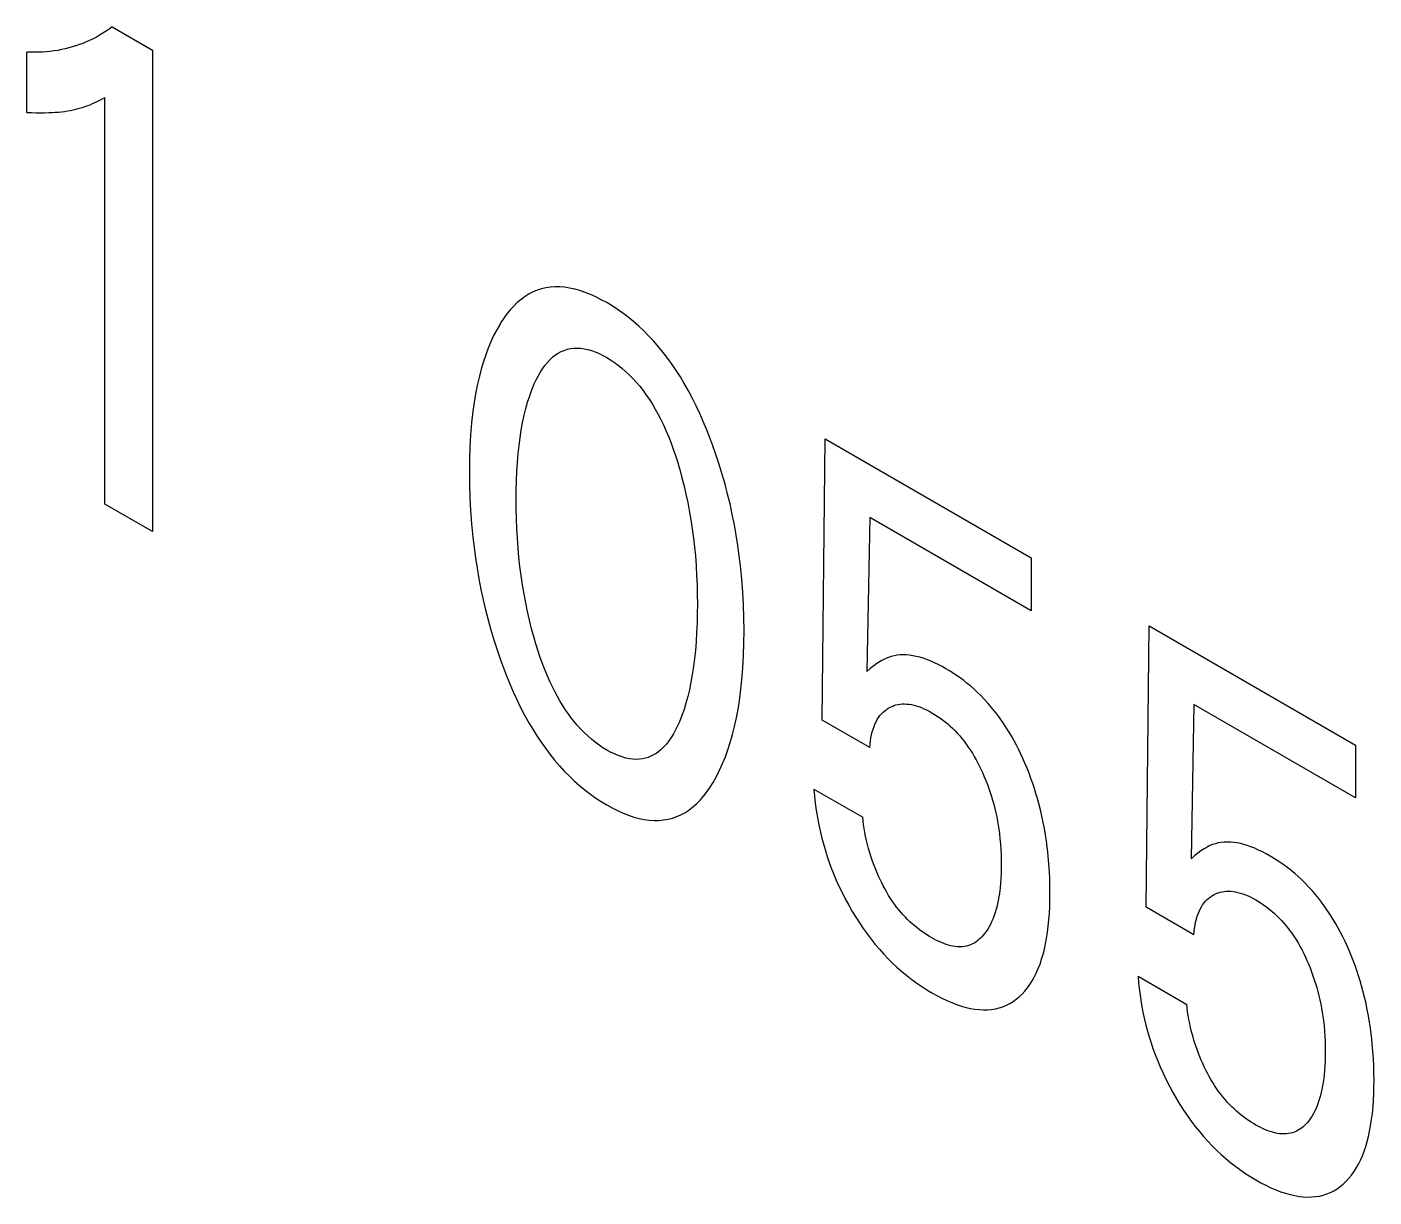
# Model space of a CAD drawing. Extents: x 0 to 420, y 0 to 297.
# Drawn here: x 162.625 to 166.49, y 136.056 to 139.411 of the extents above; entities that cross this region are included whole.
import ezdxf

# ---------------------------------------------------------------- set-up
doc = ezdxf.new("R2010")
doc.units = 0
doc.header["$LTSCALE"] = 23.1
doc.layers.add('40000_ISO', color=7, linetype='CONTINUOUS')

msp = doc.modelspace()

# ---------------------------------------------------------------- linework, layer by layer
at = {"layer": '40000_ISO', "color": 7, "linetype": 'CONTINUOUS'}
for p, q in [((162.8609, 139.4047), (162.8519, 139.3987)), ((162.8697, 139.411), (162.8609, 139.4047)), ((162.8697, 139.411), (162.9855, 139.3442)), ((162.7851, 139.364), (162.7753, 139.3603)), ((162.7949, 139.368), (162.7851, 139.364)), ((162.8048, 139.3724), (162.7949, 139.368)), ((162.8145, 139.3771), (162.8048, 139.3724)), ((162.8241, 139.3821), (162.8145, 139.3771)), ((162.8335, 139.3873), (162.8241, 139.3821)), ((162.8428, 139.3929), (162.8335, 139.3873)), ((162.8519, 139.3987), (162.8428, 139.3929)), ((162.6249, 139.1657), (162.6249, 139.3389)), ((162.6364, 139.3385), (162.6249, 139.3389)), ((162.6477, 139.3383), (162.6364, 139.3385)), ((162.6589, 139.3385), (162.6477, 139.3383)), ((162.67, 139.339), (162.6589, 139.3385)), ((162.681, 139.3398), (162.67, 139.339)), ((162.6919, 139.3409), (162.681, 139.3398)), ((162.7026, 139.3423), (162.6919, 139.3409)), ((162.7133, 139.344), (162.7026, 139.3423)), ((162.7239, 139.346), (162.7133, 139.344)), ((162.7345, 139.3483), (162.7239, 139.346)), ((162.7449, 139.3508), (162.7345, 139.3483)), ((162.7551, 139.3537), (162.7449, 139.3508)), ((162.7653, 139.3569), (162.7551, 139.3537)), ((162.7753, 139.3603), (162.7653, 139.3569)), ((162.9855, 139.3442), (162.9855, 137.964)), ((162.7417, 139.1704), (162.7495, 139.1718)), ((162.7495, 139.1718), (162.7572, 139.1733)), ((162.7572, 139.1733), (162.7648, 139.1751)), ((162.7648, 139.1751), (162.7723, 139.177)), ((162.7723, 139.177), (162.7798, 139.179)), ((162.7798, 139.179), (162.7871, 139.1813)), ((162.7871, 139.1813), (162.7936, 139.1835)), ((162.7936, 139.1835), (162.7999, 139.1858)), ((162.7999, 139.1858), (162.8062, 139.1882)), ((162.8062, 139.1882), (162.8131, 139.1911)), ((162.8131, 139.1911), (162.82, 139.1942)), ((162.82, 139.1942), (162.8267, 139.1974)), ((162.8267, 139.1974), (162.8341, 139.201)), ((162.8341, 139.201), (162.8414, 139.2048)), ((162.8414, 139.2048), (162.8487, 139.2087)), ((162.8487, 138.043), (162.8487, 139.2087)), ((162.6249, 139.1657), (162.6376, 139.1653)), ((162.6376, 139.1653), (162.6502, 139.165)), ((162.6502, 139.165), (162.6628, 139.1648)), ((162.6628, 139.1648), (162.6753, 139.1649)), ((162.6753, 139.1649), (162.6877, 139.1653)), ((162.6877, 139.1653), (162.6969, 139.1657)), ((162.6969, 139.1657), (162.706, 139.1663)), ((162.706, 139.1663), (162.715, 139.167)), ((162.715, 139.167), (162.724, 139.168)), ((162.724, 139.168), (162.7329, 139.1691)), ((162.7329, 139.1691), (162.7417, 139.1704)), ((164.0426, 138.63), (164.0316, 138.6208)), ((164.0541, 138.6383), (164.0426, 138.63)), ((164.0662, 138.6456), (164.0541, 138.6383)), ((164.0774, 138.6511), (164.0662, 138.6456)), ((164.089, 138.6559), (164.0774, 138.6511)), ((164.1011, 138.6597), (164.089, 138.6559)), ((164.1136, 138.6626), (164.1011, 138.6597)), ((164.1265, 138.6646), (164.1136, 138.6626)), ((164.1398, 138.6656), (164.1265, 138.6646)), ((164.1534, 138.6656), (164.1398, 138.6656)), ((164.1674, 138.6646), (164.1534, 138.6656)), ((164.1818, 138.6625), (164.1674, 138.6646)), ((164.1965, 138.6593), (164.1818, 138.6625)), ((164.2114, 138.6551), (164.1965, 138.6593)), ((164.2266, 138.65), (164.2114, 138.6551)), ((164.2419, 138.6439), (164.2266, 138.65)), ((164.2573, 138.6369), (164.2419, 138.6439)), ((164.2728, 138.6291), (164.2573, 138.6369)), ((164.0114, 138.5999), (164.0021, 138.5884)), ((164.0213, 138.6107), (164.0114, 138.5999)), ((164.0316, 138.6208), (164.0213, 138.6107)), ((164.2883, 138.6206), (164.2728, 138.6291)), ((164.3038, 138.6112), (164.2883, 138.6206)), ((164.3194, 138.6011), (164.3038, 138.6112)), ((164.3348, 138.5902), (164.3194, 138.6011)), ((163.9822, 138.5592), (163.9727, 138.5429)), ((163.9849, 138.5636), (163.9822, 138.5592)), ((163.9933, 138.5763), (163.9849, 138.5636)), ((164.0021, 138.5884), (163.9933, 138.5763)), ((164.3502, 138.5786), (164.3348, 138.5902)), ((164.3653, 138.5663), (164.3502, 138.5786)), ((164.3803, 138.5532), (164.3653, 138.5663)), ((164.3951, 138.5393), (164.3803, 138.5532)), ((163.9639, 138.5259), (163.9557, 138.5083)), ((163.9727, 138.5429), (163.9639, 138.5259)), ((164.4095, 138.5248), (164.3951, 138.5393)), ((164.4235, 138.5097), (164.4095, 138.5248)), ((163.9481, 138.49), (163.9411, 138.4712)), ((163.9557, 138.5083), (163.9481, 138.49)), ((164.1415, 138.4708), (164.1492, 138.4758)), ((164.1492, 138.4758), (164.1574, 138.4802)), ((164.1574, 138.4802), (164.1659, 138.4838)), ((164.1659, 138.4838), (164.1747, 138.4867)), ((164.1747, 138.4867), (164.1839, 138.4888)), ((164.1839, 138.4888), (164.1935, 138.4901)), ((164.1935, 138.4901), (164.2034, 138.4904)), ((164.2034, 138.4904), (164.2133, 138.4899)), ((164.2133, 138.4899), (164.2235, 138.4884)), ((164.2235, 138.4884), (164.234, 138.4861)), ((164.234, 138.4861), (164.2446, 138.483)), ((164.2446, 138.483), (164.2554, 138.4792)), ((164.2554, 138.4792), (164.2663, 138.4745)), ((164.4371, 138.494), (164.4235, 138.5097)), ((164.4504, 138.4776), (164.4371, 138.494)), ((164.4633, 138.4607), (164.4504, 138.4776)), ((163.9346, 138.4518), (163.9279, 138.4294)), ((163.9411, 138.4712), (163.9346, 138.4518)), ((164.1037, 138.4307), (164.1106, 138.4403)), ((164.1106, 138.4403), (164.1179, 138.4493)), ((164.1179, 138.4493), (164.1257, 138.4576)), ((164.1257, 138.4576), (164.1341, 138.4652)), ((164.1341, 138.4652), (164.1415, 138.4708)), ((164.2663, 138.4745), (164.2773, 138.4692)), ((164.2773, 138.4692), (164.2883, 138.4632)), ((164.2883, 138.4632), (164.2993, 138.4565)), ((164.2993, 138.4565), (164.3103, 138.4491)), ((164.3103, 138.4491), (164.3212, 138.4412)), ((164.3212, 138.4412), (164.332, 138.4326)), ((164.4758, 138.4434), (164.4633, 138.4607)), ((164.4879, 138.4256), (164.4758, 138.4434)), ((163.922, 138.4064), (163.9167, 138.3829)), ((163.9279, 138.4294), (163.922, 138.4064)), ((164.0805, 138.3874), (164.0857, 138.3988)), ((164.0857, 138.3988), (164.0913, 138.4099)), ((164.0913, 138.4099), (164.0973, 138.4206)), ((164.0973, 138.4206), (164.1037, 138.4307)), ((164.332, 138.4326), (164.3426, 138.4234)), ((164.3426, 138.4234), (164.353, 138.4136)), ((164.353, 138.4136), (164.3632, 138.4033)), ((164.3632, 138.4033), (164.3732, 138.3924)), ((164.4995, 138.4074), (164.4879, 138.4256)), ((164.5107, 138.389), (164.4995, 138.4074)), ((163.9167, 138.3829), (163.912, 138.3588)), ((164.0672, 138.3532), (164.0735, 138.3706)), ((164.0735, 138.3706), (164.0805, 138.3874)), ((164.3732, 138.3924), (164.3831, 138.3806)), ((164.3831, 138.3806), (164.3926, 138.3683)), ((164.3926, 138.3683), (164.4018, 138.3556)), ((164.5228, 138.3677), (164.5107, 138.389)), ((164.5343, 138.3461), (164.5228, 138.3677)), ((163.9079, 138.3342), (163.9044, 138.3092)), ((163.912, 138.3588), (163.9079, 138.3342)), ((164.0562, 138.3169), (164.0614, 138.3353)), ((164.0614, 138.3353), (164.0672, 138.3532)), ((164.4018, 138.3556), (164.4107, 138.3425)), ((164.4107, 138.3425), (164.4192, 138.329)), ((164.4192, 138.329), (164.4273, 138.3152)), ((164.5451, 138.3243), (164.5343, 138.3461)), ((164.5555, 138.3023), (164.5451, 138.3243)), ((163.9044, 138.3092), (163.9007, 138.2757)), ((164.0469, 138.2768), (164.0515, 138.298)), ((164.0515, 138.298), (164.0562, 138.3169)), ((164.4273, 138.3152), (164.4351, 138.3013)), ((164.4351, 138.3013), (164.4425, 138.2872)), ((164.4425, 138.2872), (164.4508, 138.2699)), ((164.5653, 138.2802), (164.5555, 138.3023)), ((163.9007, 138.2757), (163.8978, 138.2415)), ((164.0395, 138.233), (164.0429, 138.2551)), ((164.0429, 138.2551), (164.0469, 138.2768)), ((164.4508, 138.2699), (164.4587, 138.2525)), ((164.4587, 138.2525), (164.466, 138.2351)), ((164.5746, 138.2579), (164.5653, 138.2802)), ((164.5834, 138.2356), (164.5746, 138.2579)), ((163.8959, 138.2068), (163.8947, 138.1715)), ((163.8978, 138.2415), (163.8959, 138.2068)), ((164.0341, 138.1877), (164.0366, 138.2105)), ((164.0366, 138.2105), (164.0395, 138.233)), ((164.466, 138.2351), (164.4729, 138.2176)), ((164.4729, 138.2176), (164.4793, 138.2)), ((164.5917, 138.2132), (164.5834, 138.2356)), ((164.6017, 138.1848), (164.5917, 138.2132)), ((164.906, 137.4238), (164.9147, 138.2304)), ((164.9147, 138.2304), (165.5063, 137.8888)), ((163.8947, 138.1715), (163.8944, 138.1358)), ((164.032, 138.1621), (164.0341, 138.1877)), ((164.4793, 138.2), (164.4852, 138.1825)), ((164.4852, 138.1825), (164.4909, 138.1649)), ((164.6111, 138.1563), (164.6017, 138.1848)), ((163.8944, 138.1358), (163.8947, 138.099)), ((164.0292, 138.1099), (164.0303, 138.1361)), ((164.0303, 138.1361), (164.032, 138.1621)), ((164.4909, 138.1649), (164.4961, 138.1474)), ((164.4961, 138.1474), (164.4977, 138.1419)), ((164.4977, 138.1419), (164.5042, 138.1182)), ((164.6198, 138.128), (164.6111, 138.1563)), ((164.6278, 138.0997), (164.6198, 138.128)), ((163.8947, 138.099), (163.8958, 138.0618)), ((164.0285, 138.0833), (164.0292, 138.1099)), ((164.5042, 138.1182), (164.5102, 138.0946)), ((164.5102, 138.0946), (164.5157, 138.0711)), ((164.6352, 138.0715), (164.6278, 138.0997)), ((163.8958, 138.0618), (163.8977, 138.0242)), ((164.0283, 138.0565), (164.0285, 138.0833)), ((164.0285, 138.029), (164.0283, 138.0565)), ((164.5157, 138.0711), (164.5206, 138.0478)), ((164.642, 138.0434), (164.6352, 138.0715)), ((162.9855, 137.964), (162.8487, 138.043)), ((163.8977, 138.0242), (163.9005, 137.9862)), ((164.0292, 138.0013), (164.0285, 138.029)), ((164.5206, 138.0478), (164.5251, 138.0246)), ((164.5251, 138.0246), (164.5297, 137.9981)), ((164.6486, 138.0134), (164.642, 138.0434)), ((164.6546, 137.9835), (164.6486, 138.0134)), ((163.9005, 137.9862), (163.9042, 137.9477)), ((164.0303, 137.9733), (164.0292, 138.0013)), ((164.0319, 137.9451), (164.0303, 137.9733)), ((164.5297, 137.9981), (164.5336, 137.9718)), ((164.6599, 137.9538), (164.6546, 137.9835)), ((165.0428, 138.0049), (165.0349, 137.5629)), ((165.5063, 137.7373), (165.0428, 138.0049)), ((163.9042, 137.9477), (163.9077, 137.9183)), ((164.034, 137.9166), (164.0319, 137.9451)), ((164.5336, 137.9718), (164.5371, 137.9457)), ((164.5371, 137.9457), (164.54, 137.9198)), ((164.6646, 137.9243), (164.6599, 137.9538)), ((163.9077, 137.9183), (163.9117, 137.8886)), ((164.0364, 137.8906), (164.034, 137.9166)), ((164.54, 137.9198), (164.5425, 137.8942)), ((164.6687, 137.895), (164.6646, 137.9243)), ((163.9117, 137.8886), (163.9163, 137.8588)), ((163.9163, 137.8588), (163.9215, 137.8287)), ((164.0393, 137.8644), (164.0364, 137.8906)), ((164.0427, 137.8379), (164.0393, 137.8644)), ((164.5425, 137.8942), (164.5446, 137.8661)), ((164.5446, 137.8661), (164.5462, 137.8383)), ((164.6722, 137.866), (164.6687, 137.895)), ((164.6759, 137.8281), (164.6722, 137.866)), ((165.5063, 137.8888), (165.5063, 137.7373)), ((163.9215, 137.8287), (163.9274, 137.7984)), ((164.0467, 137.8113), (164.0427, 137.8379)), ((164.5462, 137.8383), (164.5474, 137.8107)), ((164.6787, 137.7907), (164.6759, 137.8281)), ((163.9274, 137.7984), (163.9339, 137.768)), ((164.0512, 137.7844), (164.0467, 137.8113)), ((164.0558, 137.7598), (164.0512, 137.7844)), ((164.5474, 137.8107), (164.548, 137.7834)), ((164.548, 137.7834), (164.5483, 137.7563)), ((164.6807, 137.7537), (164.6787, 137.7907)), ((163.9339, 137.768), (163.9406, 137.7396)), ((164.0609, 137.735), (164.0558, 137.7598)), ((164.5483, 137.7563), (164.5481, 137.729)), ((164.6818, 137.7171), (164.6807, 137.7537)), ((163.9406, 137.7396), (163.9479, 137.7111)), ((163.9479, 137.7111), (163.9558, 137.6826)), ((164.0666, 137.7101), (164.0609, 137.735)), ((164.0729, 137.685), (164.0666, 137.7101)), ((164.5481, 137.729), (164.5474, 137.7021)), ((164.6822, 137.6809), (164.6818, 137.7171)), ((163.9558, 137.6826), (163.9643, 137.6539)), ((164.0797, 137.6598), (164.0729, 137.685)), ((164.5463, 137.6754), (164.5447, 137.6491)), ((164.5474, 137.7021), (164.5463, 137.6754)), ((164.6819, 137.6446), (164.6822, 137.6809)), ((165.8358, 136.887), (165.8445, 137.6936)), ((165.8445, 137.6936), (166.4361, 137.352)), ((163.9643, 137.6539), (163.9735, 137.6252)), ((163.9735, 137.6252), (163.9834, 137.5964)), ((164.085, 137.6419), (164.0797, 137.6598)), ((164.0906, 137.624), (164.085, 137.6419)), ((164.5447, 137.6491), (164.5425, 137.6231)), ((164.6808, 137.6088), (164.6819, 137.6446)), ((163.9834, 137.5964), (163.9918, 137.5735)), ((164.0965, 137.606), (164.0906, 137.624)), ((164.1029, 137.5881), (164.0965, 137.606)), ((164.1098, 137.5701), (164.1029, 137.5881)), ((164.5401, 137.5998), (164.5372, 137.5769)), ((164.5425, 137.6231), (164.5401, 137.5998)), ((164.6788, 137.5735), (164.6808, 137.6088)), ((165.0725, 137.5914), (165.0634, 137.5854)), ((165.078, 137.5946), (165.0725, 137.5914)), ((165.0835, 137.5977), (165.078, 137.5946)), ((165.0892, 137.6004), (165.0835, 137.5977)), ((165.0968, 137.6035), (165.0892, 137.6004)), ((165.1047, 137.606), (165.0968, 137.6035)), ((165.1128, 137.608), (165.1047, 137.606)), ((165.1212, 137.6095), (165.1128, 137.608)), ((165.1298, 137.6103), (165.1212, 137.6095)), ((165.1386, 137.6107), (165.1298, 137.6103)), ((165.1478, 137.6104), (165.1386, 137.6107)), ((165.1572, 137.6096), (165.1478, 137.6104)), ((165.1667, 137.6082), (165.1572, 137.6096)), ((165.1764, 137.6062), (165.1667, 137.6082)), ((165.1862, 137.6038), (165.1764, 137.6062)), ((165.196, 137.6008), (165.1862, 137.6038)), ((165.2068, 137.597), (165.196, 137.6008)), ((165.2177, 137.5927), (165.2068, 137.597)), ((165.2286, 137.5879), (165.2177, 137.5927)), ((165.2395, 137.5826), (165.2286, 137.5879)), ((163.9918, 137.5735), (164.0006, 137.5506)), ((164.0006, 137.5506), (164.0099, 137.5278)), ((164.1171, 137.5523), (164.1098, 137.5701)), ((164.125, 137.5345), (164.1171, 137.5523)), ((164.5338, 137.5544), (164.5299, 137.5323)), ((164.5372, 137.5769), (164.5338, 137.5544)), ((164.676, 137.5388), (164.6788, 137.5735)), ((165.0445, 137.5711), (165.0349, 137.5629)), ((165.0544, 137.5789), (165.0445, 137.5711)), ((165.0634, 137.5854), (165.0544, 137.5789)), ((165.2505, 137.5769), (165.2395, 137.5826)), ((165.2615, 137.5707), (165.2505, 137.5769)), ((165.2718, 137.5647), (165.2615, 137.5707)), ((165.282, 137.5582), (165.2718, 137.5647)), ((165.2922, 137.5515), (165.282, 137.5582)), ((165.3023, 137.5443), (165.2922, 137.5515)), ((164.0099, 137.5278), (164.0198, 137.5051)), ((164.1335, 137.5168), (164.125, 137.5345)), ((164.14, 137.504), (164.1335, 137.5168)), ((164.5254, 137.5106), (164.5208, 137.4913)), ((164.5299, 137.5323), (164.5254, 137.5106)), ((164.6723, 137.5047), (164.676, 137.5388)), ((165.3124, 137.5368), (165.3023, 137.5443)), ((165.3225, 137.5289), (165.3124, 137.5368)), ((165.3324, 137.5207), (165.3225, 137.5289)), ((165.3423, 137.512), (165.3324, 137.5207)), ((165.3521, 137.503), (165.3423, 137.512)), ((164.0198, 137.5051), (164.0301, 137.4825)), ((164.0301, 137.4825), (164.0411, 137.4601)), ((164.1468, 137.4913), (164.14, 137.504)), ((164.154, 137.4788), (164.1468, 137.4913)), ((164.1614, 137.4665), (164.154, 137.4788)), ((164.5156, 137.4725), (164.51, 137.4541)), ((164.5208, 137.4913), (164.5156, 137.4725)), ((164.6649, 137.4542), (164.6689, 137.4793)), ((164.6689, 137.4793), (164.6723, 137.5047)), ((165.3622, 137.493), (165.3521, 137.503)), ((165.3722, 137.4826), (165.3622, 137.493)), ((165.382, 137.4718), (165.3722, 137.4826)), ((165.3916, 137.4607), (165.382, 137.4718)), ((164.0411, 137.4601), (164.0527, 137.4379)), ((164.0527, 137.4379), (164.0649, 137.416)), ((164.1691, 137.4544), (164.1614, 137.4665)), ((164.1772, 137.4426), (164.1691, 137.4544)), ((164.1855, 137.4312), (164.1772, 137.4426)), ((164.5037, 137.4363), (164.4968, 137.419)), ((164.51, 137.4541), (164.5037, 137.4363)), ((164.6603, 137.4297), (164.6649, 137.4542)), ((165.0681, 137.4308), (165.0721, 137.4363)), ((165.0721, 137.4363), (165.0764, 137.4413)), ((165.0764, 137.4413), (165.0809, 137.4459)), ((165.0809, 137.4459), (165.0857, 137.4502)), ((165.0857, 137.4502), (165.0907, 137.454)), ((165.0907, 137.454), (165.096, 137.4574)), ((165.096, 137.4574), (165.1015, 137.4605)), ((165.1015, 137.4605), (165.1069, 137.463)), ((165.1069, 137.463), (165.1124, 137.4651)), ((165.1124, 137.4651), (165.1181, 137.4669)), ((165.1181, 137.4669), (165.124, 137.4683)), ((165.124, 137.4683), (165.1301, 137.4693)), ((165.1301, 137.4693), (165.1363, 137.4699)), ((165.1363, 137.4699), (165.1427, 137.47)), ((165.1427, 137.47), (165.1491, 137.4697)), ((165.1491, 137.4697), (165.1558, 137.469)), ((165.1558, 137.469), (165.1625, 137.4679)), ((165.1625, 137.4679), (165.1693, 137.4665)), ((165.1693, 137.4665), (165.1762, 137.4646)), ((165.1762, 137.4646), (165.1835, 137.4622)), ((165.1835, 137.4622), (165.1909, 137.4594)), ((165.1909, 137.4594), (165.1984, 137.4562)), ((165.1984, 137.4562), (165.2059, 137.4527)), ((165.2059, 137.4527), (165.2134, 137.4488)), ((165.2134, 137.4488), (165.221, 137.4446)), ((165.221, 137.4446), (165.2286, 137.4401)), ((165.2286, 137.4401), (165.2363, 137.4352)), ((165.2363, 137.4352), (165.2439, 137.43)), ((165.401, 137.4492), (165.3916, 137.4607)), ((165.4101, 137.4373), (165.401, 137.4492)), ((165.419, 137.4252), (165.4101, 137.4373)), ((165.9727, 137.4681), (165.9647, 137.0261)), ((166.4361, 137.2005), (165.9727, 137.4681)), ((164.0649, 137.416), (164.0761, 137.3972)), ((164.0761, 137.3972), (164.0878, 137.3787)), ((164.1941, 137.4201), (164.1855, 137.4312)), ((164.203, 137.4094), (164.1941, 137.4201)), ((164.213, 137.3984), (164.203, 137.4094)), ((164.2232, 137.3879), (164.213, 137.3984)), ((164.486, 137.3957), (164.48, 137.3846)), ((164.4916, 137.4072), (164.486, 137.3957)), ((164.4968, 137.419), (164.4916, 137.4072)), ((164.6492, 137.3821), (164.655, 137.4056)), ((164.655, 137.4056), (164.6603, 137.4297)), ((165.0428, 137.3448), (164.906, 137.4238)), ((165.0502, 137.3896), (165.0526, 137.3978)), ((165.0526, 137.3978), (165.0551, 137.405)), ((165.0551, 137.405), (165.0579, 137.412)), ((165.0579, 137.412), (165.061, 137.4186)), ((165.061, 137.4186), (165.0644, 137.4249)), ((165.0644, 137.4249), (165.0681, 137.4308)), ((165.2439, 137.43), (165.2515, 137.4245)), ((165.2515, 137.4245), (165.259, 137.4187)), ((165.259, 137.4187), (165.2665, 137.4125)), ((165.2665, 137.4125), (165.2739, 137.406)), ((165.2739, 137.406), (165.2812, 137.3992)), ((165.2812, 137.3992), (165.2879, 137.3924)), ((165.4276, 137.4128), (165.419, 137.4252)), ((165.4354, 137.4009), (165.4276, 137.4128)), ((165.4429, 137.3888), (165.4354, 137.4009)), ((164.0878, 137.3787), (164.0999, 137.3605)), ((164.0999, 137.3605), (164.1124, 137.3428)), ((164.2337, 137.378), (164.2232, 137.3879)), ((164.2443, 137.3687), (164.2337, 137.378)), ((164.2552, 137.36), (164.2443, 137.3687)), ((164.2662, 137.3519), (164.2552, 137.36)), ((164.4594, 137.3547), (164.4515, 137.346)), ((164.4668, 137.364), (164.4594, 137.3547)), ((164.4736, 137.374), (164.4668, 137.364)), ((164.48, 137.3846), (164.4736, 137.374)), ((164.636, 137.3385), (164.6426, 137.3592)), ((164.6426, 137.3592), (164.6492, 137.3821)), ((165.0437, 137.3542), (165.0449, 137.3633)), ((165.0449, 137.3633), (165.0463, 137.3723)), ((165.0463, 137.3723), (165.0481, 137.3811)), ((165.0481, 137.3811), (165.0502, 137.3896)), ((165.2879, 137.3924), (165.2946, 137.3854)), ((165.2946, 137.3854), (165.3011, 137.378)), ((165.3011, 137.378), (165.3075, 137.3705)), ((165.3075, 137.3705), (165.3138, 137.3627)), ((165.3138, 137.3627), (165.3198, 137.3547)), ((165.3198, 137.3547), (165.3257, 137.3464)), ((165.4502, 137.3765), (165.4429, 137.3888)), ((165.4572, 137.3641), (165.4502, 137.3765)), ((165.4639, 137.3515), (165.4572, 137.3641)), ((164.1124, 137.3428), (164.1254, 137.3255)), ((164.1254, 137.3255), (164.1387, 137.3088)), ((164.2772, 137.3445), (164.2662, 137.3519)), ((164.2883, 137.3378), (164.2772, 137.3445)), ((164.2994, 137.3317), (164.2883, 137.3378)), ((164.3104, 137.3264), (164.2994, 137.3317)), ((164.3214, 137.3218), (164.3104, 137.3264)), ((164.3322, 137.3179), (164.3214, 137.3218)), ((164.3429, 137.3149), (164.3322, 137.3179)), ((164.4074, 137.3168), (164.3994, 137.3143)), ((164.4152, 137.32), (164.4074, 137.3168)), ((164.4226, 137.3237), (164.4152, 137.32)), ((164.4298, 137.328), (164.4226, 137.3237)), ((164.4366, 137.3328), (164.4298, 137.328)), ((164.4431, 137.338), (164.4366, 137.3328)), ((164.4515, 137.346), (164.4431, 137.338)), ((164.6208, 137.2989), (164.6287, 137.3184)), ((164.6287, 137.3184), (164.636, 137.3385)), ((165.0428, 137.3448), (165.0437, 137.3542)), ((165.3257, 137.3464), (165.3314, 137.338)), ((165.3314, 137.338), (165.3372, 137.3289)), ((165.3372, 137.3289), (165.3428, 137.3195)), ((165.3428, 137.3195), (165.3482, 137.3101)), ((165.4704, 137.3388), (165.4639, 137.3515)), ((165.4766, 137.326), (165.4704, 137.3388)), ((165.4825, 137.3131), (165.4766, 137.326)), ((166.4361, 137.352), (166.4361, 137.2005)), ((164.1387, 137.3088), (164.1525, 137.2927)), ((164.1525, 137.2927), (164.1665, 137.2773)), ((164.1665, 137.2773), (164.1811, 137.2625)), ((164.3534, 137.3127), (164.3429, 137.3149)), ((164.3636, 137.3114), (164.3534, 137.3127)), ((164.3736, 137.3109), (164.3636, 137.3114)), ((164.3825, 137.3113), (164.3736, 137.3109)), ((164.3911, 137.3125), (164.3825, 137.3113)), ((164.3994, 137.3143), (164.3911, 137.3125)), ((164.603, 137.2618), (164.6122, 137.28)), ((164.6122, 137.28), (164.6208, 137.2989)), ((165.3482, 137.3101), (165.3533, 137.3005)), ((165.3533, 137.3005), (165.3582, 137.2908)), ((165.3582, 137.2908), (165.3629, 137.281)), ((165.3629, 137.281), (165.3673, 137.2711)), ((165.4882, 137.3002), (165.4825, 137.3131)), ((165.4942, 137.2857), (165.4882, 137.3002)), ((165.5, 137.2711), (165.4942, 137.2857)), ((164.1811, 137.2625), (164.1958, 137.2485)), ((164.1958, 137.2485), (164.2109, 137.2352)), ((164.5848, 137.2311), (164.5932, 137.2444)), ((164.5932, 137.2444), (164.603, 137.2618)), ((165.3673, 137.2711), (165.3716, 137.2612)), ((165.3716, 137.2612), (165.3762, 137.25)), ((165.3762, 137.25), (165.3806, 137.2387)), ((165.3806, 137.2387), (165.3847, 137.2274)), ((165.5054, 137.2566), (165.5, 137.2711)), ((165.5105, 137.242), (165.5054, 137.2566)), ((165.5153, 137.2275), (165.5105, 137.242)), ((164.2109, 137.2352), (164.2261, 137.2227)), ((164.2261, 137.2227), (164.2415, 137.211)), ((164.2415, 137.211), (164.257, 137.2)), ((164.257, 137.2), (164.2726, 137.1898)), ((164.557, 137.1949), (164.5668, 137.2063)), ((164.5668, 137.2063), (164.5761, 137.2184)), ((164.5761, 137.2184), (164.5848, 137.2311)), ((164.8828, 137.2257), (164.8845, 137.2058)), ((164.8828, 137.2257), (165.0226, 137.145)), ((164.8845, 137.2058), (164.8867, 137.1855)), ((165.3847, 137.2274), (165.3885, 137.2161)), ((165.3885, 137.2161), (165.3921, 137.2049)), ((165.3921, 137.2049), (165.3955, 137.1936)), ((165.5198, 137.2129), (165.5153, 137.2275)), ((165.5241, 137.1984), (165.5198, 137.2129)), ((164.2726, 137.1898), (164.2883, 137.1804)), ((164.2883, 137.1804), (164.304, 137.1717)), ((164.304, 137.1717), (164.3196, 137.1639)), ((164.3196, 137.1639), (164.3352, 137.1569)), ((164.512, 137.1579), (164.5242, 137.1657)), ((164.5242, 137.1657), (164.5357, 137.1745)), ((164.5357, 137.1745), (164.5466, 137.1843)), ((164.5466, 137.1843), (164.557, 137.1949)), ((164.8867, 137.1855), (164.8895, 137.165)), ((164.8895, 137.165), (164.8929, 137.1442)), ((165.3955, 137.1936), (165.3986, 137.1824)), ((165.3986, 137.1824), (165.4017, 137.1702)), ((165.4017, 137.1702), (165.4045, 137.1581)), ((165.528, 137.184), (165.5241, 137.1984)), ((165.5326, 137.1659), (165.528, 137.184)), ((165.5368, 137.1479), (165.5326, 137.1659)), ((164.3352, 137.1569), (164.3506, 137.1508)), ((164.3506, 137.1508), (164.3659, 137.1457)), ((164.3659, 137.1457), (164.381, 137.1416)), ((164.381, 137.1416), (164.3958, 137.1385)), ((164.3958, 137.1385), (164.4103, 137.1366)), ((164.4103, 137.1366), (164.4244, 137.1357)), ((164.4244, 137.1357), (164.4382, 137.136)), ((164.4382, 137.136), (164.4515, 137.1372)), ((164.4515, 137.1372), (164.4645, 137.1395)), ((164.4645, 137.1395), (164.477, 137.1427)), ((164.477, 137.1427), (164.4892, 137.1469)), ((164.4892, 137.1469), (164.5008, 137.152)), ((164.5008, 137.152), (164.512, 137.1579)), ((164.8929, 137.1442), (164.8969, 137.1233)), ((164.8969, 137.1233), (164.9015, 137.1021)), ((165.0236, 137.1346), (165.0226, 137.145)), ((165.025, 137.1239), (165.0236, 137.1346)), ((165.0266, 137.1129), (165.025, 137.1239)), ((165.4045, 137.1581), (165.407, 137.1461)), ((165.407, 137.1461), (165.4093, 137.1341)), ((165.4093, 137.1341), (165.4114, 137.1222)), ((165.5405, 137.13), (165.5368, 137.1479)), ((165.5439, 137.1123), (165.5405, 137.13)), ((164.9015, 137.1021), (164.9055, 137.0855)), ((164.9055, 137.0855), (164.9099, 137.0688)), ((165.0286, 137.1017), (165.0266, 137.1129)), ((165.0309, 137.0903), (165.0286, 137.1017)), ((165.0335, 137.0787), (165.0309, 137.0903)), ((165.4114, 137.1222), (165.4132, 137.1104)), ((165.4132, 137.1104), (165.4147, 137.0986)), ((165.4147, 137.0986), (165.4165, 137.0835)), ((165.5469, 137.0946), (165.5439, 137.1123)), ((165.5496, 137.0771), (165.5469, 137.0946)), ((164.9099, 137.0688), (164.9147, 137.0521)), ((164.9147, 137.0521), (164.92, 137.0354)), ((165.0364, 137.0669), (165.0335, 137.0787)), ((165.0396, 137.055), (165.0364, 137.0669)), ((165.0431, 137.0431), (165.0396, 137.055)), ((165.4165, 137.0835), (165.4178, 137.0684)), ((165.4178, 137.0684), (165.4189, 137.0536)), ((165.4189, 137.0536), (165.4196, 137.0389)), ((165.5519, 137.0596), (165.5496, 137.0771)), ((165.5535, 137.046), (165.5519, 137.0596)), ((165.5549, 137.0325), (165.5535, 137.046)), ((165.9932, 137.0486), (165.9842, 137.0421)), ((166.0023, 137.0546), (165.9932, 137.0486)), ((166.0078, 137.0578), (166.0023, 137.0546)), ((166.0133, 137.0608), (166.0078, 137.0578)), ((166.019, 137.0636), (166.0133, 137.0608)), ((166.0266, 137.0667), (166.019, 137.0636)), ((166.0345, 137.0692), (166.0266, 137.0667)), ((166.0426, 137.0712), (166.0345, 137.0692)), ((166.051, 137.0726), (166.0426, 137.0712)), ((166.0596, 137.0735), (166.051, 137.0726)), ((166.0684, 137.0739), (166.0596, 137.0735)), ((166.0776, 137.0736), (166.0684, 137.0739)), ((166.087, 137.0728), (166.0776, 137.0736)), ((166.0965, 137.0714), (166.087, 137.0728)), ((166.1062, 137.0694), (166.0965, 137.0714)), ((166.116, 137.0669), (166.1062, 137.0694)), ((166.1259, 137.064), (166.116, 137.0669)), ((166.1366, 137.0602), (166.1259, 137.064)), ((166.1475, 137.0559), (166.1366, 137.0602)), ((166.1584, 137.0511), (166.1475, 137.0559)), ((166.1693, 137.0458), (166.1584, 137.0511)), ((166.1803, 137.0401), (166.1693, 137.0458)), ((164.92, 137.0354), (164.9256, 137.0186)), ((164.9256, 137.0186), (164.9317, 137.0019)), ((165.0469, 137.031), (165.0431, 137.0431)), ((165.051, 137.019), (165.0469, 137.031)), ((165.0554, 137.0069), (165.051, 137.019)), ((165.0601, 136.9949), (165.0554, 137.0069)), ((165.4196, 137.0389), (165.42, 137.0243)), ((165.42, 137.0243), (165.4201, 137.0099)), ((165.4201, 137.0099), (165.42, 136.9961)), ((165.5568, 137.011), (165.5549, 137.0325)), ((165.5582, 136.9898), (165.5568, 137.011)), ((165.9743, 137.0343), (165.9647, 137.0261)), ((165.9842, 137.0421), (165.9743, 137.0343)), ((166.1913, 137.0339), (166.1803, 137.0401)), ((166.2016, 137.0278), (166.1913, 137.0339)), ((166.2118, 137.0214), (166.2016, 137.0278)), ((166.222, 137.0146), (166.2118, 137.0214)), ((166.2321, 137.0075), (166.222, 137.0146)), ((166.2422, 137), (166.2321, 137.0075)), ((164.9317, 137.0019), (164.9382, 136.9852)), ((164.9382, 136.9852), (164.946, 136.9665)), ((165.064, 136.9854), (165.0601, 136.9949)), ((165.0682, 136.9759), (165.064, 136.9854)), ((165.0725, 136.9664), (165.0682, 136.9759)), ((165.419, 136.969), (165.4181, 136.9557)), ((165.4196, 136.9825), (165.419, 136.969)), ((165.42, 136.9961), (165.4196, 136.9825)), ((165.5592, 136.9687), (165.5582, 136.9898)), ((165.5597, 136.9479), (165.5592, 136.9687)), ((166.2523, 136.9921), (166.2422, 137)), ((166.2622, 136.9838), (166.2523, 136.9921)), ((166.2721, 136.9752), (166.2622, 136.9838)), ((166.2819, 136.9661), (166.2721, 136.9752)), ((164.946, 136.9665), (164.9544, 136.9478)), ((164.9544, 136.9478), (164.9633, 136.9293)), ((164.9633, 136.9293), (164.9727, 136.911)), ((165.0771, 136.9571), (165.0725, 136.9664)), ((165.0818, 136.9479), (165.0771, 136.9571)), ((165.0867, 136.9387), (165.0818, 136.9479)), ((165.0918, 136.9298), (165.0867, 136.9387)), ((165.0971, 136.9209), (165.0918, 136.9298)), ((165.4159, 136.9346), (165.4148, 136.9266)), ((165.4168, 136.9427), (165.4159, 136.9346)), ((165.4181, 136.9557), (165.4168, 136.9427)), ((165.5599, 136.9273), (165.5597, 136.9479)), ((166.0422, 136.9283), (166.0479, 136.9301)), ((166.0479, 136.9301), (166.0538, 136.9315)), ((166.0538, 136.9315), (166.0599, 136.9325)), ((166.0599, 136.9325), (166.0662, 136.9331)), ((166.0662, 136.9331), (166.0725, 136.9332)), ((166.0725, 136.9332), (166.079, 136.9329)), ((166.079, 136.9329), (166.0856, 136.9322)), ((166.0856, 136.9322), (166.0923, 136.9311)), ((166.0923, 136.9311), (166.0991, 136.9296)), ((166.0991, 136.9296), (166.106, 136.9278)), ((166.292, 136.9562), (166.2819, 136.9661)), ((166.302, 136.9458), (166.292, 136.9562)), ((166.3118, 136.935), (166.302, 136.9458)), ((166.3214, 136.9239), (166.3118, 136.935)), ((164.9727, 136.911), (164.9826, 136.8928)), ((164.9826, 136.8928), (164.9929, 136.8749)), ((165.1025, 136.9123), (165.0971, 136.9209)), ((165.1082, 136.9038), (165.1025, 136.9123)), ((165.114, 136.8956), (165.1082, 136.9038)), ((165.12, 136.8875), (165.114, 136.8956)), ((165.4095, 136.897), (165.4072, 136.8875)), ((165.4115, 136.9067), (165.4095, 136.897)), ((165.4133, 136.9166), (165.4115, 136.9067)), ((165.4148, 136.9266), (165.4133, 136.9166)), ((165.5591, 136.8887), (165.5597, 136.9079)), ((165.5597, 136.9079), (165.5599, 136.9273)), ((165.9942, 136.8881), (165.9979, 136.894)), ((165.9979, 136.894), (166.0019, 136.8995)), ((166.0019, 136.8995), (166.0062, 136.9045)), ((166.0062, 136.9045), (166.0107, 136.9091)), ((166.0107, 136.9091), (166.0155, 136.9133)), ((166.0155, 136.9133), (166.0205, 136.9172)), ((166.0205, 136.9172), (166.0258, 136.9206)), ((166.0258, 136.9206), (166.0313, 136.9237)), ((166.0313, 136.9237), (166.0367, 136.9262)), ((166.0367, 136.9262), (166.0422, 136.9283)), ((166.106, 136.9278), (166.1133, 136.9254)), ((166.1133, 136.9254), (166.1207, 136.9226)), ((166.1207, 136.9226), (166.1282, 136.9194)), ((166.1282, 136.9194), (166.1357, 136.9159)), ((166.1357, 136.9159), (166.1432, 136.912)), ((166.1432, 136.912), (166.1508, 136.9078)), ((166.1508, 136.9078), (166.1584, 136.9032)), ((166.1584, 136.9032), (166.1661, 136.8984)), ((166.1661, 136.8984), (166.1737, 136.8932)), ((166.1737, 136.8932), (166.1813, 136.8877)), ((166.3308, 136.9123), (166.3214, 136.9239)), ((166.3399, 136.9005), (166.3308, 136.9123)), ((166.3488, 136.8884), (166.3399, 136.9005)), ((164.9929, 136.8749), (165.003, 136.8584)), ((165.003, 136.8584), (165.0134, 136.8421)), ((165.1262, 136.8797), (165.12, 136.8875)), ((165.1323, 136.8724), (165.1262, 136.8797)), ((165.1386, 136.8653), (165.1323, 136.8724)), ((165.145, 136.8585), (165.1386, 136.8653)), ((165.1516, 136.8519), (165.145, 136.8585)), ((165.1582, 136.8456), (165.1516, 136.8519)), ((165.3958, 136.8526), (165.3925, 136.845)), ((165.3989, 136.8604), (165.3958, 136.8526)), ((165.4019, 136.8692), (165.3989, 136.8604)), ((165.4047, 136.8782), (165.4019, 136.8692)), ((165.4072, 136.8875), (165.4047, 136.8782)), ((165.5569, 136.8512), (165.5582, 136.8698)), ((165.5582, 136.8698), (165.5591, 136.8887)), ((165.9727, 136.808), (165.8358, 136.887)), ((165.9779, 136.8443), (165.98, 136.8528)), ((165.98, 136.8528), (165.9824, 136.861)), ((165.9824, 136.861), (165.9849, 136.8682)), ((165.9849, 136.8682), (165.9877, 136.8752)), ((165.9877, 136.8752), (165.9908, 136.8818)), ((165.9908, 136.8818), (165.9942, 136.8881)), ((166.1813, 136.8877), (166.1888, 136.8818)), ((166.1888, 136.8818), (166.1963, 136.8757)), ((166.1963, 136.8757), (166.2037, 136.8692)), ((166.2037, 136.8692), (166.211, 136.8623)), ((166.211, 136.8623), (166.2178, 136.8556)), ((166.2178, 136.8556), (166.2244, 136.8485)), ((166.3574, 136.876), (166.3488, 136.8884)), ((166.3652, 136.8641), (166.3574, 136.876)), ((166.3727, 136.852), (166.3652, 136.8641)), ((166.38, 136.8397), (166.3727, 136.852)), ((165.0134, 136.8421), (165.0243, 136.8261)), ((165.0243, 136.8261), (165.0354, 136.8105)), ((165.165, 136.8395), (165.1582, 136.8456)), ((165.1718, 136.8336), (165.165, 136.8395)), ((165.1787, 136.828), (165.1718, 136.8336)), ((165.1857, 136.8226), (165.1787, 136.828)), ((165.1927, 136.8174), (165.1857, 136.8226)), ((165.1998, 136.8125), (165.1927, 136.8174)), ((165.3769, 136.8174), (165.3723, 136.8113)), ((165.3812, 136.8239), (165.3769, 136.8174)), ((165.3852, 136.8307), (165.3812, 136.8239)), ((165.389, 136.8377), (165.3852, 136.8307)), ((165.3925, 136.845), (165.389, 136.8377)), ((165.5501, 136.7972), (165.5528, 136.8148)), ((165.5528, 136.8148), (165.5551, 136.8328)), ((165.5551, 136.8328), (165.5569, 136.8512)), ((165.9727, 136.808), (165.9735, 136.8174)), ((165.9735, 136.8174), (165.9747, 136.8265)), ((165.9747, 136.8265), (165.9761, 136.8355)), ((165.9761, 136.8355), (165.9779, 136.8443)), ((166.2244, 136.8485), (166.231, 136.8412)), ((166.231, 136.8412), (166.2373, 136.8337)), ((166.2373, 136.8337), (166.2436, 136.8259)), ((166.2436, 136.8259), (166.2496, 136.8178)), ((166.2496, 136.8178), (166.2555, 136.8096)), ((166.387, 136.8272), (166.38, 136.8397)), ((166.3937, 136.8147), (166.387, 136.8272)), ((166.4002, 136.802), (166.3937, 136.8147)), ((165.0354, 136.8105), (165.0469, 136.7953)), ((165.0469, 136.7953), (165.0588, 136.7806)), ((165.0588, 136.7806), (165.0709, 136.7663)), ((165.2068, 136.8079), (165.1998, 136.8125)), ((165.2139, 136.8034), (165.2068, 136.8079)), ((165.221, 136.7993), (165.2139, 136.8034)), ((165.2279, 136.7954), (165.221, 136.7993)), ((165.2348, 136.7919), (165.2279, 136.7954)), ((165.2416, 136.7886), (165.2348, 136.7919)), ((165.2484, 136.7855), (165.2416, 136.7886)), ((165.2552, 136.7828), (165.2484, 136.7855)), ((165.2619, 136.7804), (165.2552, 136.7828)), ((165.2685, 136.7784), (165.2619, 136.7804)), ((165.2751, 136.7767), (165.2685, 136.7784)), ((165.2816, 136.7753), (165.2751, 136.7767)), ((165.2884, 136.7743), (165.2816, 136.7753)), ((165.3144, 136.7746), (165.3081, 136.7739)), ((165.3204, 136.7758), (165.3144, 136.7746)), ((165.3263, 136.7774), (165.3204, 136.7758)), ((165.332, 136.7793), (165.3263, 136.7774)), ((165.3373, 136.7816), (165.332, 136.7793)), ((165.3423, 136.7843), (165.3373, 136.7816)), ((165.3471, 136.7873), (165.3423, 136.7843)), ((165.3518, 136.7906), (165.3471, 136.7873)), ((165.3563, 136.7942), (165.3518, 136.7906)), ((165.3605, 136.7981), (165.3563, 136.7942)), ((165.3646, 136.8023), (165.3605, 136.7981)), ((165.3686, 136.8066), (165.3646, 136.8023)), ((165.3723, 136.8113), (165.3686, 136.8066)), ((165.5439, 136.7668), (165.5472, 136.7818)), ((165.5472, 136.7818), (165.5501, 136.7972)), ((166.2555, 136.8096), (166.2612, 136.8012)), ((166.2612, 136.8012), (166.267, 136.7921)), ((166.267, 136.7921), (166.2726, 136.7827)), ((166.2726, 136.7827), (166.278, 136.7733)), ((166.4064, 136.7892), (166.4002, 136.802)), ((166.4123, 136.7763), (166.4064, 136.7892)), ((166.418, 136.7634), (166.4123, 136.7763)), ((165.0709, 136.7663), (165.0832, 136.7526)), ((165.0832, 136.7526), (165.0958, 136.7394)), ((165.0958, 136.7394), (165.1086, 136.7267)), ((165.2951, 136.7738), (165.2884, 136.7743)), ((165.3017, 136.7736), (165.2951, 136.7738)), ((165.3081, 136.7739), (165.3017, 136.7736)), ((165.5314, 136.7242), (165.536, 136.738)), ((165.536, 136.738), (165.5402, 136.7522)), ((165.5402, 136.7522), (165.5439, 136.7668)), ((166.278, 136.7733), (166.2831, 136.7637)), ((166.2831, 136.7637), (166.288, 136.754)), ((166.288, 136.754), (166.2927, 136.7442)), ((166.2927, 136.7442), (166.2972, 136.7343)), ((166.4241, 136.7489), (166.418, 136.7634)), ((166.4298, 136.7343), (166.4241, 136.7489)), ((165.1086, 136.7267), (165.1217, 136.7145)), ((165.1217, 136.7145), (165.1348, 136.7029)), ((165.1348, 136.7029), (165.149, 136.6912)), ((165.515, 136.6868), (165.5206, 136.6981)), ((165.5206, 136.6981), (165.5263, 136.7109)), ((165.5263, 136.7109), (165.5314, 136.7242)), ((166.2972, 136.7343), (166.3014, 136.7244)), ((166.3014, 136.7244), (166.306, 136.7132)), ((166.306, 136.7132), (166.3104, 136.7019)), ((166.3104, 136.7019), (166.3145, 136.6906)), ((166.4352, 136.7198), (166.4298, 136.7343)), ((166.4403, 136.7052), (166.4352, 136.7198)), ((166.4451, 136.6907), (166.4403, 136.7052)), ((165.149, 136.6912), (165.1632, 136.6801)), ((165.1632, 136.6801), (165.1776, 136.6697)), ((165.1776, 136.6697), (165.192, 136.6598)), ((165.192, 136.6598), (165.2065, 136.6506)), ((165.4953, 136.6558), (165.5023, 136.6655)), ((165.5023, 136.6655), (165.5089, 136.6759)), ((165.5089, 136.6759), (165.515, 136.6868)), ((165.8126, 136.6889), (165.8143, 136.669)), ((165.8126, 136.6889), (165.9524, 136.6082)), ((165.8143, 136.669), (165.8166, 136.6487)), ((166.3145, 136.6906), (166.3183, 136.6793)), ((166.3183, 136.6793), (166.3219, 136.6681)), ((166.3219, 136.6681), (166.3253, 136.6568)), ((166.4496, 136.6761), (166.4451, 136.6907)), ((166.4539, 136.6616), (166.4496, 136.6761)), ((166.4578, 136.6471), (166.4539, 136.6616)), ((165.2065, 136.6506), (165.221, 136.6419)), ((165.221, 136.6419), (165.2353, 136.6339)), ((165.2353, 136.6339), (165.2495, 136.6265)), ((165.2495, 136.6265), (165.2637, 136.6197)), ((165.454, 136.6166), (165.463, 136.623)), ((165.463, 136.623), (165.4715, 136.63)), ((165.4715, 136.63), (165.4799, 136.638)), ((165.4799, 136.638), (165.4878, 136.6466)), ((165.4878, 136.6466), (165.4953, 136.6558)), ((165.8166, 136.6487), (165.8194, 136.6282)), ((165.8194, 136.6282), (165.8227, 136.6074)), ((166.3253, 136.6568), (166.3284, 136.6456)), ((166.3284, 136.6456), (166.3315, 136.6334)), ((166.3315, 136.6334), (166.3343, 136.6213)), ((166.3343, 136.6213), (166.3368, 136.6093)), ((166.4624, 136.6291), (166.4578, 136.6471)), ((166.4666, 136.6111), (166.4624, 136.6291)), ((165.2637, 136.6197), (165.2779, 136.6136)), ((165.2779, 136.6136), (165.2919, 136.6082)), ((165.2919, 136.6082), (165.3058, 136.6035)), ((165.3058, 136.6035), (165.3196, 136.5997)), ((165.3196, 136.5997), (165.3322, 136.5969)), ((165.3322, 136.5969), (165.3447, 136.5948)), ((165.3447, 136.5948), (165.3569, 136.5934)), ((165.3569, 136.5934), (165.3689, 136.5928)), ((165.3689, 136.5928), (165.3806, 136.593)), ((165.3806, 136.593), (165.392, 136.594)), ((165.392, 136.594), (165.4032, 136.5957)), ((165.4032, 136.5957), (165.4141, 136.5984)), ((165.4141, 136.5984), (165.4247, 136.6018)), ((165.4247, 136.6018), (165.4349, 136.606)), ((165.4349, 136.606), (165.4447, 136.611)), ((165.4447, 136.611), (165.454, 136.6166)), ((165.8227, 136.6074), (165.8267, 136.5865)), ((165.8267, 136.5865), (165.8313, 136.5653)), ((165.9534, 136.5978), (165.9524, 136.6082)), ((165.9548, 136.5871), (165.9534, 136.5978)), ((165.9564, 136.5761), (165.9548, 136.5871)), ((166.3368, 136.6093), (166.3391, 136.5973)), ((166.3391, 136.5973), (166.3412, 136.5854)), ((166.3412, 136.5854), (166.343, 136.5736)), ((166.4703, 136.5932), (166.4666, 136.6111)), ((166.4737, 136.5755), (166.4703, 136.5932)), ((165.8313, 136.5653), (165.8353, 136.5487)), ((165.8353, 136.5487), (165.8397, 136.532)), ((165.9584, 136.5649), (165.9564, 136.5761)), ((165.9607, 136.5535), (165.9584, 136.5649)), ((165.9633, 136.5419), (165.9607, 136.5535)), ((166.343, 136.5736), (166.3445, 136.5618)), ((166.3445, 136.5618), (166.3463, 136.5466)), ((166.3463, 136.5466), (166.3476, 136.5316)), ((166.4767, 136.5578), (166.4737, 136.5755)), ((166.4794, 136.5403), (166.4767, 136.5578)), ((165.8397, 136.532), (165.8445, 136.5153)), ((165.8445, 136.5153), (165.8498, 136.4986)), ((165.9662, 136.5301), (165.9633, 136.5419)), ((165.9694, 136.5182), (165.9662, 136.5301)), ((165.9729, 136.5062), (165.9694, 136.5182)), ((165.9767, 136.4942), (165.9729, 136.5062)), ((166.3476, 136.5316), (166.3487, 136.5168)), ((166.3487, 136.5168), (166.3494, 136.5021)), ((166.4817, 136.5228), (166.4794, 136.5403)), ((166.4833, 136.5092), (166.4817, 136.5228)), ((166.4847, 136.4957), (166.4833, 136.5092)), ((165.8498, 136.4986), (165.8554, 136.4818)), ((165.8554, 136.4818), (165.8615, 136.4651)), ((165.9808, 136.4822), (165.9767, 136.4942)), ((165.9852, 136.4701), (165.9808, 136.4822)), ((165.9899, 136.4581), (165.9852, 136.4701)), ((166.3494, 136.5021), (166.3498, 136.4875)), ((166.3498, 136.4875), (166.3499, 136.4731)), ((166.3499, 136.4731), (166.3498, 136.4593)), ((166.4866, 136.4742), (166.4847, 136.4957)), ((166.488, 136.453), (166.4866, 136.4742)), ((165.8615, 136.4651), (165.868, 136.4484)), ((165.868, 136.4484), (165.8758, 136.4296)), ((165.8758, 136.4296), (165.8842, 136.411)), ((165.9938, 136.4486), (165.9899, 136.4581)), ((165.998, 136.4391), (165.9938, 136.4486)), ((166.0024, 136.4296), (165.998, 136.4391)), ((166.0069, 136.4203), (166.0024, 136.4296)), ((166.3488, 136.4322), (166.3479, 136.4189)), ((166.3494, 136.4457), (166.3488, 136.4322)), ((166.3498, 136.4593), (166.3494, 136.4457)), ((166.489, 136.4319), (166.488, 136.453)), ((166.4895, 136.4111), (166.489, 136.4319)), ((165.8842, 136.411), (165.8931, 136.3925)), ((165.8931, 136.3925), (165.9025, 136.3741)), ((166.0116, 136.411), (166.0069, 136.4203)), ((166.0165, 136.4019), (166.0116, 136.411)), ((166.0216, 136.393), (166.0165, 136.4019)), ((166.0269, 136.3841), (166.0216, 136.393)), ((166.3446, 136.3898), (166.3431, 136.3798)), ((166.3457, 136.3978), (166.3446, 136.3898)), ((166.3466, 136.4059), (166.3457, 136.3978)), ((166.3479, 136.4189), (166.3466, 136.4059)), ((166.4897, 136.3905), (166.4895, 136.4111)), ((166.4895, 136.3711), (166.4897, 136.3905)), ((165.9025, 136.3741), (165.9124, 136.356)), ((165.9124, 136.356), (165.9227, 136.3381)), ((166.0323, 136.3755), (166.0269, 136.3841)), ((166.038, 136.367), (166.0323, 136.3755)), ((166.0438, 136.3587), (166.038, 136.367)), ((166.0498, 136.3507), (166.0438, 136.3587)), ((166.056, 136.3429), (166.0498, 136.3507)), ((166.337, 136.3507), (166.3345, 136.3414)), ((166.3393, 136.3602), (166.337, 136.3507)), ((166.3413, 136.3699), (166.3393, 136.3602)), ((166.3431, 136.3798), (166.3413, 136.3699)), ((166.488, 136.333), (166.4889, 136.3519)), ((166.4889, 136.3519), (166.4895, 136.3711)), ((165.9227, 136.3381), (165.9328, 136.3215)), ((165.9328, 136.3215), (165.9432, 136.3053)), ((166.0621, 136.3356), (166.056, 136.3429)), ((166.0684, 136.3285), (166.0621, 136.3356)), ((166.0748, 136.3217), (166.0684, 136.3285)), ((166.0814, 136.3151), (166.0748, 136.3217)), ((166.088, 136.3088), (166.0814, 136.3151)), ((166.3256, 136.3158), (166.3224, 136.3082)), ((166.3287, 136.3236), (166.3256, 136.3158)), ((166.3317, 136.3324), (166.3287, 136.3236)), ((166.3345, 136.3414), (166.3317, 136.3324)), ((166.4849, 136.296), (166.4867, 136.3144)), ((166.4867, 136.3144), (166.488, 136.333)), ((165.9432, 136.3053), (165.9541, 136.2893)), ((165.9541, 136.2893), (165.9652, 136.2737)), ((165.9652, 136.2737), (165.9767, 136.2585)), ((166.0948, 136.3027), (166.088, 136.3088)), ((166.1016, 136.2968), (166.0948, 136.3027)), ((166.1085, 136.2912), (166.1016, 136.2968)), ((166.1155, 136.2858), (166.1085, 136.2912)), ((166.1225, 136.2806), (166.1155, 136.2858)), ((166.1296, 136.2757), (166.1225, 136.2806)), ((166.1367, 136.271), (166.1296, 136.2757)), ((166.3021, 136.2745), (166.2984, 136.2698)), ((166.3067, 136.2806), (166.3021, 136.2745)), ((166.311, 136.2871), (166.3067, 136.2806)), ((166.315, 136.2938), (166.311, 136.2871)), ((166.3188, 136.3009), (166.315, 136.2938)), ((166.3224, 136.3082), (166.3188, 136.3009)), ((166.4799, 136.2604), (166.4826, 136.278)), ((166.4826, 136.278), (166.4849, 136.296)), ((165.9767, 136.2585), (165.9886, 136.2438)), ((165.9886, 136.2438), (166.0007, 136.2295)), ((166.1437, 136.2666), (166.1367, 136.271)), ((166.1508, 136.2625), (166.1437, 136.2666)), ((166.1577, 136.2586), (166.1508, 136.2625)), ((166.1646, 136.2551), (166.1577, 136.2586)), ((166.1714, 136.2518), (166.1646, 136.2551)), ((166.1782, 136.2487), (166.1714, 136.2518)), ((166.185, 136.246), (166.1782, 136.2487)), ((166.1917, 136.2436), (166.185, 136.246)), ((166.1983, 136.2416), (166.1917, 136.2436)), ((166.2049, 136.2399), (166.1983, 136.2416)), ((166.2114, 136.2385), (166.2049, 136.2399)), ((166.2182, 136.2375), (166.2114, 136.2385)), ((166.2249, 136.237), (166.2182, 136.2375)), ((166.2315, 136.2368), (166.2249, 136.237)), ((166.2379, 136.2371), (166.2315, 136.2368)), ((166.2442, 136.2378), (166.2379, 136.2371)), ((166.2502, 136.239), (166.2442, 136.2378)), ((166.2561, 136.2405), (166.2502, 136.239)), ((166.2618, 136.2425), (166.2561, 136.2405)), ((166.2671, 136.2448), (166.2618, 136.2425)), ((166.2721, 136.2475), (166.2671, 136.2448)), ((166.277, 136.2505), (166.2721, 136.2475)), ((166.2816, 136.2538), (166.277, 136.2505)), ((166.2861, 136.2574), (166.2816, 136.2538)), ((166.2903, 136.2613), (166.2861, 136.2574)), ((166.2944, 136.2654), (166.2903, 136.2613)), ((166.2984, 136.2698), (166.2944, 136.2654)), ((166.4737, 136.23), (166.477, 136.245)), ((166.477, 136.245), (166.4799, 136.2604)), ((166.0007, 136.2295), (166.013, 136.2158)), ((166.013, 136.2158), (166.0256, 136.2026)), ((166.0256, 136.2026), (166.0385, 136.1899)), ((166.4612, 136.1874), (166.4658, 136.2012)), ((166.4658, 136.2012), (166.47, 136.2154)), ((166.47, 136.2154), (166.4737, 136.23)), ((166.0385, 136.1899), (166.0515, 136.1777)), ((166.0515, 136.1777), (166.0646, 136.1661)), ((166.0646, 136.1661), (166.0788, 136.1544)), ((166.4448, 136.1499), (166.4504, 136.1613)), ((166.4504, 136.1613), (166.4561, 136.1741)), ((166.4561, 136.1741), (166.4612, 136.1874)), ((166.0788, 136.1544), (166.093, 136.1433)), ((166.093, 136.1433), (166.1074, 136.1328)), ((166.1074, 136.1328), (166.1218, 136.123)), ((166.1218, 136.123), (166.1363, 136.1138)), ((166.4177, 136.1098), (166.4251, 136.119)), ((166.4251, 136.119), (166.4321, 136.1287)), ((166.4321, 136.1287), (166.4387, 136.1391)), ((166.4387, 136.1391), (166.4448, 136.1499)), ((166.1363, 136.1138), (166.1508, 136.1051)), ((166.1508, 136.1051), (166.1651, 136.0971)), ((166.1651, 136.0971), (166.1793, 136.0897)), ((166.1793, 136.0897), (166.1935, 136.0829)), ((166.1935, 136.0829), (166.2077, 136.0768)), ((166.3745, 136.0741), (166.3838, 136.0798)), ((166.3838, 136.0798), (166.3928, 136.0862)), ((166.3928, 136.0862), (166.4014, 136.0932)), ((166.4014, 136.0932), (166.4097, 136.1012)), ((166.4097, 136.1012), (166.4177, 136.1098)), ((166.2077, 136.0768), (166.2217, 136.0714)), ((166.2217, 136.0714), (166.2356, 136.0667)), ((166.2356, 136.0667), (166.2494, 136.0629)), ((166.2494, 136.0629), (166.262, 136.0601)), ((166.262, 136.0601), (166.2745, 136.058)), ((166.2745, 136.058), (166.2867, 136.0566)), ((166.2867, 136.0566), (166.2987, 136.056)), ((166.2987, 136.056), (166.3104, 136.0562)), ((166.3104, 136.0562), (166.3219, 136.0572)), ((166.3219, 136.0572), (166.333, 136.0589)), ((166.333, 136.0589), (166.3439, 136.0615)), ((166.3439, 136.0615), (166.3545, 136.065)), ((166.3545, 136.065), (166.3647, 136.0692)), ((166.3647, 136.0692), (166.3745, 136.0741))]:
    msp.add_line(p, q, dxfattribs=at)

doc.saveas('drawing.dxf')
